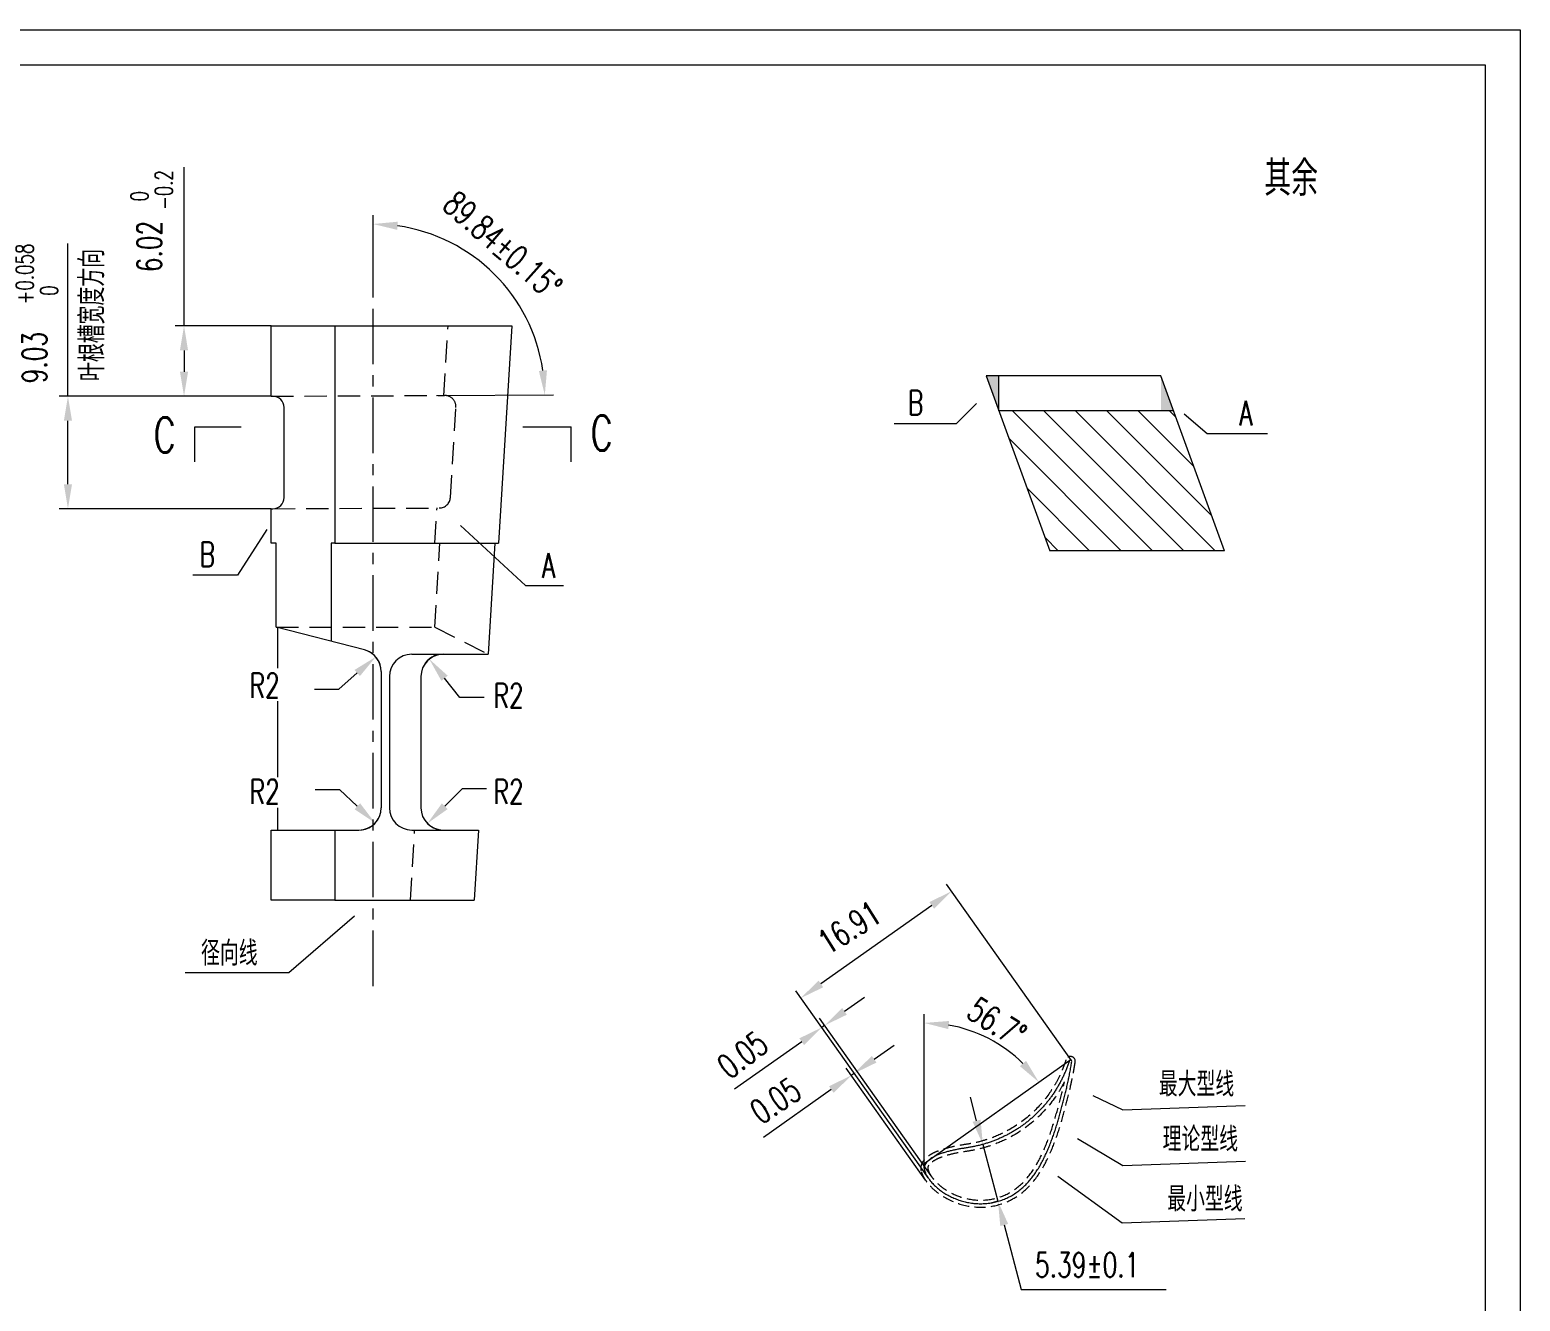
# Model space of a CAD drawing. Header units: inches. Extents: x 1744 to 2164, y 494 to 791.
# Drawn here: x 1951.3 to 2164.5, y 608.8 to 790.6 of the extents above; entities that cross this region are included whole.
import ezdxf

# ---------------------------------------------------------------- set-up
doc = ezdxf.new("R2010")
doc.units = ezdxf.units.IN
doc.header["$MEASUREMENT"] = 0
doc.linetypes.add('CENTER', pattern=[50.8, 31.75, -6.35, 6.35, -6.35])
doc.linetypes.add('DASHED', pattern=[19.05, 12.7, -6.35])
for name, color, linetype, lineweight in [('10粗实线层', 6, 'Continuous', 0), ('1轮廓实线层', 7, 'Continuous', 0), ('3中心线层', 1, 'CENTER', 0), ('4虚线层', 1, 'DASHED', 0), ('5剖面线层', 2, 'Continuous', 0), ('6文字层', 3, 'Continuous', 0), ('7标注层', 4, 'Continuous', 0), ('图框层', 7, 'Continuous', 0)]:
    doc.layers.add(name, color=color, linetype=linetype, lineweight=lineweight)
doc.styles.add('HCTC', font='ROMANS.SHX', dxfattribs={"width": 0.7, "bigfont": 'INTECAD.SHX'})

# ---------------------------------------------------------------- blocks, each defined once
blk = doc.blocks.new('导叶12.5-54.7')
at = {"layer": '6文字层', "color": 3, "char_height": 3.5, "attachment_point": 5, "rotation": 90, "style": 'HCTC'}
for s, insert in [('\\A1;{\\H0.71x;\\S 0^ -0.2;}', (199.27, 269.11)), ('\\A1;{\\H0.71x;\\S+0.058^  0;}', (182.86, 257.11))]:
    blk.add_mtext(s, dxfattribs=dict(at, insert=insert))
at = {"layer": '6文字层', "style": 'HCTC', "width": 0.7}
for tag, p, rotation in [('Δ', (240.64, 266.59), 318.867), ('HG3', (200.67, 257.34), 90), ('HG4', (184.27, 241.46), 90), ('RG3', (98.78, 234.44), 319.9707), ('HG1', (43.94, 225.77), 90), ('HG2', (120.68, 225.13), 90), ('HG', (132.65, 223.03), 90), ('RG1', (60.06, 210.44), 39.6842), ('RG2', (102.25, 214.34), 319.9707), ('H', (33.91, 206.15), 90), ('HLEJ', (44.14, 182.99), 90), ('HLE', (132.65, 184.61), 90), ('L', (296, 159.65), 32.4224), ('安装角B', (315.56, 150.95), 327.511), ('D1', (33.91, 145.85), 90), ('LP2', (281.92, 141.84), 37.3838), ('LP1', (286.43, 135.4), 34.3137), ('YH', (325.58, 113.7), 359.9626), ('Q', (107.54, 83.09), 106.8826), ('菱形角', (64.54, 69.14), 100.0676), ('YD', (54.28, 66.67), 107.6078), ('B', (102.57, 66.1), 90), ('YS', (45.62, 60.54), 105.225), ('P', (124.65, 63.75), 110.1623)]:
    blk.add_attdef(tag, p, '', height=3.5, rotation=rotation, dxfattribs=at)
for tag, p in [('AG', (72.28, 232.74)), ('RLE2', (213.29, 196.52)), ('RLE1', (248.15, 195.06)), ('ALE', (80.45, 182.12)), ('AB', (103.74, 182.12)), ('RLE4', (213.29, 181.33)), ('RLE3', (248.15, 181.33)), ('A', (78.33, 153.49)), ('叶型号', (215.94, 95.33)), ('叶片数', (218.01, 76.01)), ('厚叶', (252.82, 76.01)), ('PH', (274.1, 76.01)), ('QH', (297.12, 76.01))]:
    blk.add_attdef(tag, p, '', height=3.5, dxfattribs=at)
blk = doc.blocks.new('ZwmFrameMain_A3^_^中文^_^landscape')
at = {"color": 7, "linetype": 'Continuous'}
for p, q in [((-25, 292), (395, 292)), ((395, 292), (395, -5))]:
    blk.add_line(p, q, dxfattribs=at)
at = {"color": 6, "linetype": 'Continuous'}
for p, q in [((0, 287), (390, 287)), ((390, 287), (390, 0))]:
    blk.add_line(p, q, dxfattribs=at)

msp = doc.modelspace()

# ---------------------------------------------------------------- hatches: boundary and pattern name
at = {"layer": '5剖面线层'}
h = msp.add_hatch(color=256, dxfattribs=at)
h.paths.add_polyline_path([(2089.92, 736.11), (2088.1, 741.11), (2089.92, 741.11)])
h.paths.add_polyline_path([(2114.9, 736.11), (2113.08, 736.11), (2113.08, 741.11)])
h = msp.add_hatch(dxfattribs=at)
h.set_pattern_fill('ANSI31', color=256, angle=90, style=0)
h.set_pattern_definition([(315, (2471.6457, 958.0065), (2.245064, 2.245064), [])])
h.paths.add_polyline_path([(2122.18, 716.11), (2097.2, 716.11), (2089.91, 736.11), (2114.9, 736.11)])

# ---------------------------------------------------------------- linework, layer by layer
at = {"layer": '10粗实线层'}
for p, q in [((1974.92, 733.82), (1981.57, 733.82)), ((2021.83, 733.82), (2028.73, 733.82))]:
    msp.add_line(p, q, dxfattribs=at)
at = {"layer": '1轮廓实线层', "linetype": 'Continuous', "lineweight": 15}
for p, q in [((1985.87, 738.19), (1985.87, 748.25)), ((1985.87, 748.25), (2020.26, 748.25)), ((1994.97, 748.25), (1994.97, 717.17)), ((2020.26, 748.25), (2018.38, 717.17)), ((2113.08, 741.11), (2088.09, 741.11)), ((2088.09, 741.11), (2097.2, 716.11)), ((2089.92, 736.11), (2089.92, 741.11)), ((2122.18, 716.11), (2113.08, 741.11)), ((1985.87, 738.19), (1986.08, 738.19)), ((1987.69, 723.6), (1987.69, 736.59)), ((2114.9, 736.11), (2089.92, 736.11)), ((1985.87, 717.17), (1985.87, 722.11)), ((1985.87, 722.11), (1986.1, 722.11)), ((1986.57, 717.17), (1985.87, 717.17)), ((1986.57, 705.17), (1986.57, 717.17)), ((1994.43, 717.17), (1994.43, 703.15)), ((1994.97, 717.17), (1994.43, 717.17)), ((1994.97, 717.17), (2018.38, 717.17)), ((2017.84, 717.17), (2016.89, 701.31)), ((2122.18, 716.11), (2097.2, 716.11)), ((1986.79, 699.33), (1986.79, 705.11)), ((2005.95, 701.31), (2016.89, 701.31)), ((2001.59, 698.83), (2001.59, 679.37)), ((2002.75, 698.11), (2002.75, 679.37)), ((2007.26, 698.11), (2007.26, 679.37)), ((1986.79, 683.74), (1986.79, 694.62)), ((1986.79, 676.17), (1986.79, 679.37)), ((1986.79, 676.17), (1986.79, 679.37)), ((1985.87, 666.17), (1985.87, 676.17)), ((1985.87, 676.17), (1998.39, 676.17)), ((1994.97, 676.17), (1994.97, 666.17)), ((2005.95, 676.17), (2015.49, 676.17)), ((2015.49, 676.17), (2014.88, 666.17)), ((1994.97, 666.17), (1985.87, 666.17)), ((1994.97, 666.17), (2014.88, 666.17))]:
    msp.add_line(p, q, dxfattribs=at)
for centre, radius, start, end in [((1986.09, 736.59), 1.6, 0, 90.24), ((1986.09, 723.71), 1.6, 270.26, 0), ((2005.95, 698.11), 3.2, 90, 180), ((2010.46, 698.11), 3.2, 90, 180), ((1998.39, 679.37), 3.2, 270, 0), ((2005.95, 679.37), 3.2, 180, 270), ((2010.46, 679.37), 3.2, 180, 270)]:
    msp.add_arc(centre, radius, start, end, dxfattribs=at)
at = {"layer": '1轮廓实线层', "lineweight": 15}
msp.add_arc((1998.39, 698.83), 3.2, 0, 75.5917, dxfattribs=at)
at = {"layer": '1轮廓实线层', "ltscale": 0.125}
for centre, radius, start, end in [((2100.15, 643.13), 0.18, 351.5493, 163.7434), ((2080.4, 627.85), 1.16, 141.0349, 202.1516)]:
    msp.add_arc(centre, radius, start, end, dxfattribs=at)
for points, knots in [([(2079.33, 627.42), (2079.37, 627.27), (2079.5, 626.88), (2079.87, 626.34), (2080.32, 625.76), (2080.84, 625.23), (2081.41, 624.75), (2082.01, 624.32), (2082.65, 623.95), (2083.31, 623.62), (2084, 623.34), (2084.71, 623.12), (2085.43, 622.94), (2086.16, 622.82), (2086.9, 622.76), (2087.64, 622.76), (2088.38, 622.81), (2089.11, 622.93), (2089.83, 623.1), (2090.53, 623.34), (2091.21, 623.63), (2091.86, 623.99), (2092.48, 624.39), (2093.07, 624.85), (2093.62, 625.34), (2094.13, 625.88), (2094.61, 626.44), (2095.05, 627.04), (2095.46, 627.65), (2095.84, 628.29), (2096.19, 628.95), (2096.52, 629.61), (2096.83, 630.28), (2097.11, 630.97), (2097.38, 631.66), (2097.64, 632.36), (2097.88, 633.05), (2098.11, 633.77), (2098.33, 634.48), (2098.54, 635.19), (2098.73, 635.91), (2098.93, 636.63), (2099.12, 637.36), (2099.3, 638.08), (2099.48, 638.81), (2099.65, 639.54), (2099.8, 640.25), (2099.96, 640.98), (2100.1, 641.71), (2100.23, 642.43), (2100.3, 642.89), (2100.33, 643.1)], [-18.131078, -18.131078, -18.131078, -18.131078, -17.898019, -17.525338, -17.156311, -16.790855, -16.415524, -16.047963, -15.678871, -15.310731, -14.936307, -14.568196, -14.199362, -13.827833, -13.456311, -13.087315, -12.718462, -12.347055, -11.975306, -11.605755, -11.235697, -10.867735, -10.499968, -10.124505, -9.753897, -9.389231, -9.014726, -8.649696, -8.278199, -7.902007, -7.537622, -7.163087, -6.796726, -6.42855, -6.043321, -5.684383, -5.315564, -4.938583, -4.556162, -4.201928, -3.820447, -3.445305, -3.081924, -2.693617, -2.318095, -1.958722, -1.567335, -1.235515, -0.831663, -0.451866, -0.13699, -0.13699, -0.13699, -0.13699]), ([(2099.98, 643.18), (2099.93, 643.02), (2099.81, 642.68), (2099.63, 642.18), (2099.42, 641.66), (2099.2, 641.17), (2098.97, 640.67), (2098.73, 640.19), (2098.46, 639.72), (2098.19, 639.25), (2097.9, 638.78), (2097.59, 638.33), (2097.28, 637.89), (2096.95, 637.46), (2096.61, 637.04), (2096.25, 636.63), (2095.88, 636.22), (2095.5, 635.83), (2095.12, 635.46), (2094.72, 635.09), (2094.3, 634.74), (2093.88, 634.4), (2093.45, 634.07), (2093.01, 633.75), (2092.56, 633.45), (2092.09, 633.17), (2091.62, 632.89), (2091.15, 632.63), (2090.66, 632.39), (2090.17, 632.16), (2089.67, 631.95), (2089.17, 631.75), (2088.66, 631.56), (2088.14, 631.39), (2087.62, 631.23), (2087.09, 631.1), (2086.56, 630.98), (2086.03, 630.87), (2085.5, 630.78), (2084.97, 630.69), (2084.43, 630.61), (2083.9, 630.51), (2083.36, 630.4), (2082.83, 630.28), (2082.31, 630.14), (2081.79, 629.97), (2081.28, 629.79), (2080.79, 629.57), (2080.31, 629.3), (2079.86, 628.99), (2079.62, 628.72), (2079.5, 628.58)], [0, 0, 0, 0, 0.25259, 0.533426, 0.803921, 1.081097, 1.34789, 1.619363, 1.894873, 2.162804, 2.435558, 2.712539, 2.983779, 3.250313, 3.521506, 3.797059, 4.068931, 4.337827, 4.611559, 4.882672, 5.151463, 5.424853, 5.696305, 5.96633, 6.235358, 6.509624, 6.783263, 7.050909, 7.324191, 7.597649, 7.866272, 8.135849, 8.411758, 8.678507, 8.951619, 9.225941, 9.496885, 9.765395, 10.037068, 10.30771, 10.578498, 10.850356, 11.124185, 11.396086, 11.666664, 11.936671, 12.208073, 12.478949, 12.749725, 13.023269, 13.295252, 13.295252, 13.295252, 13.295252])]:
    msp.add_open_spline(points, degree=3, knots=knots, dxfattribs=at)
at = {"layer": '3中心线层', "ltscale": 0.25}
msp.add_line((2000.42, 653.87), (2000.42, 753), dxfattribs=at)
at = {"layer": '4虚线层', "ltscale": 0.25}
for p, q in [((2010.54, 738.25), (2011.14, 748.25)), ((1985.87, 738.19), (2010.66, 738.3)), ((2011.49, 723.72), (2012.26, 736.6)), ((1986.1, 722.11), (2009.9, 722.22)), ((2009.27, 717.17), (2009.57, 722.22)), ((2009.24, 705.17), (2009.97, 717.17)), ((2005.77, 666.17), (2006.37, 676.2))]:
    msp.add_line(p, q, dxfattribs=at)
for centre, start, end in [((2010.67, 736.7), 356.5453, 90.26), ((2009.89, 723.82), 270.26, 356.5453)]:
    msp.add_arc(centre, 1.6, start, end, dxfattribs=at)
at = {"layer": '4虚线层', "ltscale": 0.125}
for centre, radius, start, end in [((2100.15, 643.13), 0.68, 351.5493, 163.7434), ((2080.4, 627.85), 1.66, 141.0349, 202.1516), ((2080.4, 627.85), 0.656, 141.0349, 202.1516)]:
    msp.add_arc(centre, radius, start, end, dxfattribs=at)
for points, knots in [([(2078.85, 627.28), (2078.89, 627.12), (2078.95, 626.96), (2079.1, 626.61), (2079.21, 626.44), (2079.41, 626.13), (2079.51, 625.99), (2079.73, 625.71), (2079.84, 625.57), (2080.23, 625.13), (2080.52, 624.85), (2081.13, 624.34), (2081.45, 624.11), (2082.69, 623.31), (2083.69, 622.88), (2085.76, 622.33), (2086.85, 622.21), (2089, 622.35), (2090.07, 622.6), (2091.77, 623.34), (2092.44, 623.73), (2093.65, 624.66), (2094.2, 625.19), (2095.37, 626.56), (2095.93, 627.43), (2096.92, 629.22), (2097.33, 630.15), (2098.07, 632.04), (2098.39, 632.99), (2098.98, 634.91), (2099.25, 635.88), (2099.75, 637.82), (2099.99, 638.79), (2100.35, 640.39), (2100.48, 641.01), (2100.67, 642.02), (2100.73, 642.4), (2100.8, 642.86), (2100.81, 642.94), (2100.82, 643.03)], [-18.131078, -18.131078, -18.131078, -18.131078, -17.911089, -17.911089, -17.658822, -17.658822, -17.406556, -17.406556, -17.154289, -17.154289, -16.591802, -16.591802, -16.029314, -16.029314, -14.49384, -14.49384, -12.958365, -12.958365, -11.422891, -11.422891, -10.334424, -10.334424, -9.245958, -9.245958, -7.751855, -7.751855, -6.257753, -6.257753, -4.76365, -4.76365, -3.269548, -3.269548, -1.775446, -1.775446, -0.833648, -0.833648, -0.259026, -0.259026, -0.13699, -0.13699, -0.13699, -0.13699]), ([(2099.5, 643.33), (2099.42, 643.09), (2099.35, 642.86), (2099.17, 642.4), (2099.08, 642.16), (2098.89, 641.71), (2098.8, 641.48), (2098.46, 640.76), (2098.21, 640.27), (2097.66, 639.33), (2097.36, 638.87), (2096.3, 637.38), (2095.44, 636.42), (2093.55, 634.71), (2092.51, 633.97), (2090.54, 632.86), (2089.65, 632.45), (2088.18, 631.92), (2087.61, 631.74), (2086.48, 631.46), (2085.89, 631.35), (2084.71, 631.16), (2084.1, 631.06), (2083.03, 630.84), (2082.57, 630.73), (2081.75, 630.49), (2081.38, 630.36), (2080.79, 630.12), (2080.58, 630.02), (2080.19, 629.81), (2080.03, 629.71), (2079.74, 629.51), (2079.63, 629.42), (2079.41, 629.23), (2079.32, 629.13), (2079.2, 628.99), (2079.16, 628.95), (2079.13, 628.91)], [0, 0, 0, 0, 0.381505, 0.381505, 0.763009, 0.763009, 1.144514, 1.144514, 1.98971, 1.98971, 2.834907, 2.834907, 4.803244, 4.803244, 6.771582, 6.771582, 8.279789, 8.279789, 9.187937, 9.187937, 10.096086, 10.096086, 11.004234, 11.004234, 11.692892, 11.692892, 12.253398, 12.253398, 12.580817, 12.580817, 12.855065, 12.855065, 13.035473, 13.035473, 13.215882, 13.215882, 13.295252, 13.295252, 13.295252, 13.295252]), ([(2079.81, 627.56), (2079.85, 627.42), (2079.89, 627.3), (2079.99, 627.07), (2080.07, 626.95), (2080.25, 626.68), (2080.36, 626.53), (2080.56, 626.27), (2080.67, 626.14), (2080.89, 625.9), (2081, 625.78), (2081.37, 625.43), (2081.63, 625.22), (2082.17, 624.82), (2082.46, 624.64), (2083.55, 624.02), (2084.42, 623.69), (2086.25, 623.28), (2087.22, 623.21), (2089.12, 623.4), (2090.06, 623.65), (2091.78, 624.47), (2092.57, 625.04), (2093.96, 626.38), (2094.55, 627.16), (2095.59, 628.82), (2096.03, 629.71), (2096.82, 631.54), (2097.16, 632.48), (2097.78, 634.38), (2098.06, 635.35), (2098.59, 637.3), (2098.84, 638.29), (2099.14, 639.58), (2099.21, 639.87), (2099.27, 640.17)], [-18.131078, -18.131078, -18.131078, -18.131078, -17.906256, -17.906256, -17.638201, -17.638201, -17.370147, -17.370147, -17.102092, -17.102092, -16.834037, -16.834037, -16.297928, -16.297928, -15.761819, -15.761819, -14.314787, -14.314787, -12.795179, -12.795179, -11.275572, -11.275572, -9.755964, -9.755964, -8.236357, -8.236357, -6.716749, -6.716749, -5.197141, -5.197141, -3.677534, -3.677534, -2.13991, -2.13991, -1.684881, -1.684881, -1.684881, -1.684881]), ([(2099.27, 640.17), (2099.15, 639.92), (2099.01, 639.67), (2098.6, 638.96), (2098.31, 638.49), (2097.13, 636.8), (2096.12, 635.66), (2093.84, 633.66), (2092.57, 632.8), (2090.39, 631.69), (2089.53, 631.33), (2088.1, 630.85), (2087.54, 630.69), (2086.4, 630.43), (2085.84, 630.33), (2084.72, 630.15), (2084.17, 630.06), (2083.21, 629.86), (2082.8, 629.76), (2082.07, 629.54), (2081.76, 629.43), (2081.25, 629.23), (2081.05, 629.14), (2080.67, 628.93), (2080.48, 628.81), (2080.24, 628.63), (2080.17, 628.56), (2080.02, 628.41), (2079.95, 628.33), (2079.88, 628.25)], [1.507496, 1.507496, 1.507496, 1.507496, 1.913767, 1.913767, 2.713126, 2.713126, 4.926136, 4.926136, 7.139146, 7.139146, 8.498239, 8.498239, 9.344856, 9.344856, 10.191473, 10.191473, 11.038091, 11.038091, 11.695449, 11.695449, 12.219144, 12.219144, 12.574091, 12.574091, 12.929038, 12.929038, 13.124874, 13.124874, 13.295252, 13.295252, 13.295252, 13.295252])]:
    msp.add_open_spline(points, degree=3, knots=knots, dxfattribs=at)
at = {"layer": '7标注层', "color": 4}
for p, q in [((1973.39, 748.25), (1973.39, 770.94)), ((1956.79, 738.19), (1956.79, 760.02)), ((1973.39, 744.75), (1973.39, 741.69)), ((1956.79, 725.61), (1956.79, 734.69)), ((1995.53, 696.33), (1998.16, 698.63)), ((2012.82, 695.14), (2010.64, 697.88)), ((1992.03, 696.33), (1995.53, 696.33)), ((2016.32, 695.14), (2012.82, 695.14)), ((1992.12, 681.97), (1995.62, 681.97)), ((1995.62, 681.97), (1998.17, 679.58)), ((2013.14, 682.06), (2010.67, 679.58)), ((2016.64, 682.06), (2013.14, 682.06)), ((2080.31, 665.4), (2064.46, 654.18)), ((2067.84, 650.26), (2070.69, 652.28)), ((2061.72, 645.92), (2052.11, 639.12)), ((2072.08, 643.41), (2074.93, 645.44)), ((2065.95, 639.08), (2056.25, 632.2)), ((2086.73, 634.62), (2085.83, 638.01)), ((2090.67, 619.72), (2093.11, 610.49))]:
    msp.add_line(p, q, dxfattribs=at)
at = {"layer": '7标注层'}
for p, q in [((2000.42, 753), (2000.42, 764.06)), ((1985.87, 748.25), (1972.14, 748.25)), ((1985.87, 738.19), (1955.54, 738.19)), ((1985.87, 738.19), (1972.14, 738.19)), ((2009.5, 738.3), (2026.23, 738.37)), ((1985.87, 722.11), (1955.54, 722.11)), ((2100.3, 643.23), (2082.44, 668.45)), ((2078.73, 627.96), (2060.88, 653.18)), ((2080.22, 626.72), (2064.26, 649.26)), ((2064.98, 648.24), (2064.58, 647.95)), ((2079.24, 635.2), (2079.24, 649.85)), ((2079.42, 626.13), (2068.09, 642.12)), ((2079.22, 628.53), (2100.05, 643.27)), ((2069.22, 641.39), (2068.81, 641.1)), ((2079.24, 627.85), (2079.24, 635.24)), ((2087.62, 631.24), (2086.41, 630.92)), ((2087.62, 631.24), (2089.78, 623.1)), ((2079.81, 626.44), (2078.73, 627.96)), ((2089.78, 623.1), (2088.57, 622.78))]:
    msp.add_line(p, q, dxfattribs=at)
at = {"layer": '7标注层', "color": 4, "lineweight": 0}
for p, q in [((2086.72, 737.16), (2083.81, 734.25)), ((2116.42, 735.67), (2119.7, 732.88)), ((2083.81, 734.25), (2074.95, 734.25)), ((2119.7, 732.88), (2128.33, 732.88)), ((1985.22, 719.16), (1981.06, 712.61)), ((2012.91, 719.73), (2022.2, 711.13)), ((1981.06, 712.61), (1974.65, 712.61)), ((2022.2, 711.13), (2027.66, 711.13)), ((1997.77, 663.88), (1988.36, 655.75)), ((1988.36, 655.75), (1973.56, 655.75)), ((2103.36, 638.23), (2107.63, 636.19)), ((2107.63, 636.19), (2125.15, 636.8)), ((2101.15, 632.09), (2107.62, 628.2)), ((2107.62, 628.2), (2125.16, 628.82)), ((2098.36, 626.71), (2107.54, 620.03)), ((2107.54, 620.03), (2125.06, 620.64))]:
    msp.add_line(p, q, dxfattribs=at)
at = {"layer": '7标注层', "lineweight": 0}
for p, q in [((1974.92, 728.82), (1974.92, 733.82)), ((2028.73, 728.82), (2028.73, 733.82))]:
    msp.add_line(p, q, dxfattribs=at)
at = {"layer": '7标注层', "color": 4}
for centre, radius, start, end in [((2000.42, 738.25), 24.56, 8.433, 81.827), ((2079.24, 628.54), 20.06, 45.3099, 79.9956)]:
    msp.add_arc(centre, radius, start, end, dxfattribs=at)
at = {"layer": '7标注层'}
for centre, start, end in [((1998.39, 698.83), 18.5891, 75.5917), ((2010.46, 698.11), 90, 150.9993), ((1998.39, 679.37), 270, 339.3069), ((2010.46, 679.37), 202.4544, 270)]:
    msp.add_arc(centre, 3.2, start, end, dxfattribs=at)
at = {"layer": '7标注层', "color": 4}
for points in [[(2003.87, 761.98), (2003.95, 763.14), (2000.42, 762.81)], [(1972.81, 744.75), (1973.97, 744.75), (1973.39, 748.25)], [(1973.97, 741.69), (1972.81, 741.69), (1973.39, 738.19)], [(2025.29, 741.9), (2024.13, 741.81), (2024.98, 738.37)], [(2089.19, 739.63), (2086.3, 737.57), (2087.13, 736.75), (2089.19, 739.63)], [(1956.21, 734.69), (1957.37, 734.69), (1956.79, 738.19)], [(2113.76, 737.94), (2116.04, 735.23), (2116.8, 736.11), (2113.76, 737.94)], [(1957.37, 725.61), (1956.21, 725.61), (1956.79, 722.11)], [(1987.09, 722.11), (1984.72, 719.47), (1985.71, 718.85), (1987.09, 722.11)], [(2010.34, 722.11), (2012.51, 719.3), (2013.3, 720.16), (2010.34, 722.11)], [(1997.78, 699.07), (1998.55, 698.19), (2000.8, 700.93)], [(2010.19, 697.51), (2011.1, 698.24), (2008.46, 700.62)], [(1998.57, 680), (1997.77, 679.15), (2000.72, 677.18)], [(2011.08, 679.17), (2010.26, 679.99), (2008.19, 677.11)], [(2079.97, 665.88), (2080.65, 664.93), (2083.17, 667.43)], [(2000.42, 666.17), (1997.39, 664.32), (1998.15, 663.44), (2000.42, 666.17)], [(2064.79, 653.7), (2064.12, 654.66), (2061.6, 652.16)], [(2067.5, 650.74), (2068.17, 649.78), (2064.98, 648.24)], [(2062.05, 645.45), (2061.38, 646.4), (2064.57, 647.95)], [(2082.68, 647.72), (2082.78, 648.88), (2079.24, 648.6)], [(2071.74, 643.89), (2072.41, 642.94), (2069.22, 641.39)], [(2093.8, 643.18), (2092.91, 642.43), (2095.62, 640.14)], [(2066.29, 638.6), (2065.62, 639.55), (2068.81, 641.1)], [(2100.2, 639.74), (2103.11, 637.7), (2103.61, 638.76), (2100.2, 639.74)], [(2087.29, 634.77), (2086.16, 634.47), (2087.62, 631.24)], [(2098.15, 633.89), (2100.85, 631.59), (2101.45, 632.59), (2098.15, 633.89)], [(2095.53, 628.76), (2098.01, 626.23), (2098.7, 627.18), (2095.53, 628.76)], [(2090.11, 619.57), (2091.24, 619.86), (2089.78, 623.1)]]:
    msp.add_solid(points, dxfattribs=at)
at = {"layer": '7标注层'}
for points in [[(1974.92, 723.82), (1975.76, 728.82), (1974.09, 728.82), (1974.92, 723.82)], [(2028.73, 723.82), (2029.57, 728.82), (2027.9, 728.82), (2028.73, 723.82)]]:
    msp.add_solid(points, dxfattribs=at)

# ---------------------------------------------------------------- texts
at = {"layer": '6文字层', "style": 'HCTC', "width": 0.7}
msp.add_text('其余', height=5, dxfattribs=at).set_placement((2127.86, 766.84))
msp.add_text('叶根槽宽度方向', height=3.5, rotation=90, dxfattribs=at).set_placement((1961.98, 740.38))
at = {"layer": '6文字层', "color": 3, "char_height": 3.5, "style": 'HCTC'}
for s, insert, attachment_point in [('B', (2079.1, 735.53), 9), ('B', (1975.63, 713.85), 7), ('径向线', (1975.83, 656.8), 7)]:
    msp.add_mtext(s, dxfattribs=dict(at, insert=insert, attachment_point=attachment_point))
at = {"layer": '6文字层', "color": 3, "extrusion": (0, 0, -1), "char_height": 3.5, "text_direction": (-1, 0, 0), "style": 'HCTC'}
for insert, attachment_point in [((2126.18, 734.03), 7), ((2024.57, 712.25), 9)]:
    msp.add_mtext('A', dxfattribs=dict(at, insert=insert, attachment_point=attachment_point))
at = {"layer": '6文字层', "char_height": 5, "attachment_point": 5, "style": 'HCTC'}
for insert in [(2033.1, 732.92), (1970.61, 732.66)]:
    msp.add_mtext('C', dxfattribs=dict(at, insert=insert))
at = {"layer": '6文字层', "color": 3, "char_height": 3.5, "attachment_point": 7, "rotation": 359.8758, "style": 'HCTC'}
for s, insert in [('最大型线', (2112.78, 638.09)), ('理论型线', (2113.32, 630.23)), ('最小型线', (2113.98, 621.66))]:
    msp.add_mtext(s, dxfattribs=dict(at, insert=insert))

# ---------------------------------------------------------------- next in the draw order: block references
at = {"layer": '6文字层'}
ref = msp.add_blockref('导叶12.5-54.7', (1769.49, 498.57), dxfattribs=at)
ref.add_attrib('Δ', '89.84±0.15°', (2010.13, 765.16), dxfattribs={"height": 3.5, "rotation": 318.867, "style": 'HCTC', "width": 0.7})
ref.add_attrib('HG3', '6.02', (1970.17, 755.92), dxfattribs={"height": 3.5, "rotation": 90, "style": 'HCTC', "width": 0.7})
ref.add_attrib('HG4', '9.03', (1953.76, 740.04), dxfattribs={"height": 3.5, "rotation": 90, "style": 'HCTC', "width": 0.7})
ref.add_attrib('RLE1', 'R2', (2017.65, 693.63), dxfattribs={"height": 3.5, "style": 'HCTC', "width": 0.7})
ref.add_attrib('RLE2', 'R2', (1982.78, 695.09), dxfattribs={"height": 3.5, "style": 'HCTC', "width": 0.7})
ref.add_attrib('RLE3', 'R2', (2017.65, 679.91), dxfattribs={"height": 3.5, "style": 'HCTC', "width": 0.7})
ref.add_attrib('RLE4', 'R2', (1982.78, 679.91), dxfattribs={"height": 3.5, "style": 'HCTC', "width": 0.7})
ref.add_attrib('LP1', '0.05', (2055.93, 633.97), dxfattribs={"height": 3.5, "rotation": 34.3137, "style": 'HCTC', "width": 0.7})
ref.add_attrib('LP2', '0.05', (2051.41, 640.42), dxfattribs={"height": 3.5, "rotation": 37.3838, "style": 'HCTC', "width": 0.7})
ref.add_attrib('L', '16.91', (2065.49, 658.22), dxfattribs={"height": 3.5, "rotation": 32.4224, "style": 'HCTC', "width": 0.7})
ref.add_attrib('安装角B', '56.7°', (2085.05, 649.52), dxfattribs={"height": 3.5, "rotation": 327.511, "style": 'HCTC', "width": 0.7})
ref.add_attrib('YH', '5.39±0.1', (2095.08, 612.28), dxfattribs={"height": 3.5, "rotation": 359.9626, "style": 'HCTC', "width": 0.7})

# ---------------------------------------------------------------- next in the draw order: linework, layer by layer
at = {"layer": '1轮廓实线层'}
msp.add_line((1999.19, 701.93), (1986.57, 705.17), dxfattribs=at)
at = {"layer": '4虚线层', "ltscale": 0.25}
for p, q in [((1986.57, 705.17), (2009.24, 705.17)), ((2009.24, 705.17), (2016.89, 701.31))]:
    msp.add_line(p, q, dxfattribs=at)
at = {"layer": '7标注层'}
msp.add_line((2093.11, 610.49), (2113.84, 610.49), dxfattribs=at)

# ---------------------------------------------------------------- next in the draw order: block references
at = {"layer": '图框层'}
msp.add_blockref('ZwmFrameMain_A3^_^中文^_^landscape', (1769.45, 498.57), dxfattribs=at)

doc.saveas('drawing.dxf')
